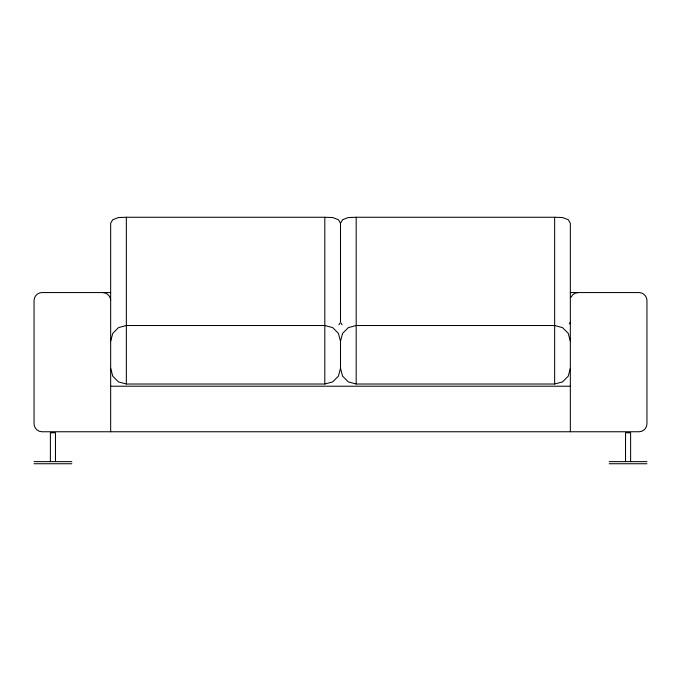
<?xml version="1.0" encoding="UTF-8"?>
<svg xmlns="http://www.w3.org/2000/svg" width="681" height="681" viewBox="0 0 681 681"><rect width="100%" height="100%" fill="white"/><g stroke="black" fill="none" stroke-linecap="round" stroke-linejoin="round"><path stroke-width="1.02" d="M110.662 341.19L112.765 333.349L118.503 327.612L126.351 325.509L324.811 325.509L332.66 327.612L338.397 333.349L340.5 341.19L340.5 368.327L342.603 376.176L348.34 381.913L356.189 384.016L554.649 384.016L562.497 381.913L568.235 376.176L570.337 368.327M340.5 341.19L342.603 333.349L348.34 327.612L356.189 325.509L554.649 325.509L562.497 327.612L568.235 333.349L570.337 341.19M340.5 368.327L338.397 376.176L332.66 381.913L324.811 384.016L126.351 384.016L118.503 381.913L112.765 376.176L110.662 368.327M340.5 322.19L340.5 223.206L342.603 219.699L348.34 217.528L356.189 217.265L554.649 217.265L562.497 217.528L568.235 219.699L570.337 223.206L570.337 431.754M338.925 324.82L339.972 323.066M569.29 323.943L570.337 322.19M570.933 297.401L572.619 294.856L575.147 293.162L578.126 292.566M340.5 223.206L338.397 219.699L332.66 217.528L324.811 217.265L126.351 217.265L118.503 217.528L112.765 219.699L110.662 223.206L110.662 431.754M110.662 292.566L41.839 292.566C37.634 292.651 34.127 296.218 34.05 300.406L34.05 423.905C34.127 428.102 37.634 431.66 41.839 431.754L639.161 431.754C643.366 431.66 646.873 428.102 646.95 423.905L646.95 300.406C646.873 296.218 643.366 292.651 639.161 292.566L570.337 292.566M110.662 386.212L570.337 386.212M34.05 461.624L71.803 461.624M609.197 461.624L646.95 461.624M34.05 463.735L71.803 463.735M609.197 463.735L646.95 463.735M102.874 292.566C107.079 292.651 110.586 296.218 110.662 300.406M341.028 323.066L342.075 324.82M630.623 461.624L630.623 432.784L625.524 432.784L625.524 461.624M554.649 217.265L554.649 324.956M554.649 325.509L554.649 384.016M356.189 217.265L356.189 324.956M356.189 325.509L356.189 384.016M324.811 217.265L324.811 324.956M324.811 325.509L324.811 384.016M126.351 217.265L126.351 324.956M126.351 325.509L126.351 384.016M55.476 461.624L55.476 432.784L50.377 432.784L50.377 461.624"/></g></svg>
